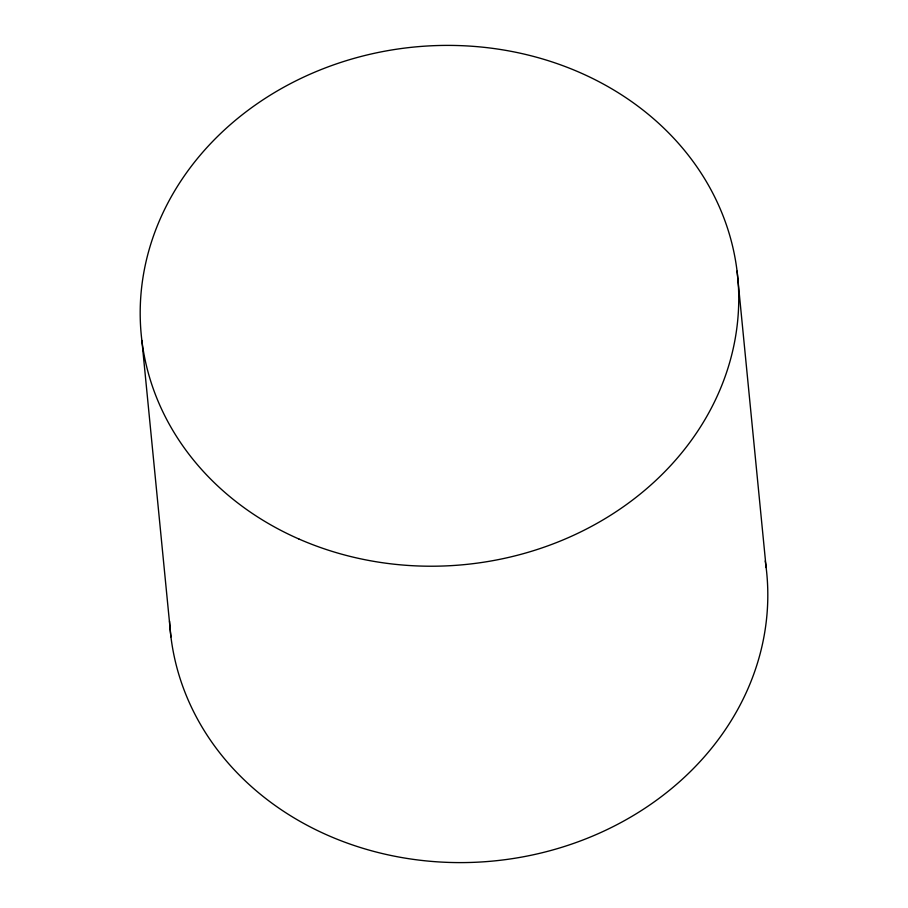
<?xml version="1.0" encoding="UTF-8"?>
<svg xmlns="http://www.w3.org/2000/svg" width="908" height="908" viewBox="0 0 908 908"><rect width="100%" height="100%" fill="white"/><g stroke="black" fill="none" stroke-linecap="round" stroke-linejoin="round"><path stroke-width="1.36" d="M737.069 271.106L766.125 567.5M141.875 340.5L170.931 636.894M765.228 560.94A299.629 260.006 -5.6 0 1 494.871 860.863A299.629 260.006 -5.6 0 1 169.558 621.038M298.88 538.989A299.629 260.006 -5.6 0 0 738.567 289.607A299.629 260.006 -5.6 0 0 280.958 88.814A299.629 260.006 -5.6 0 0 298.88 538.989"/></g></svg>
